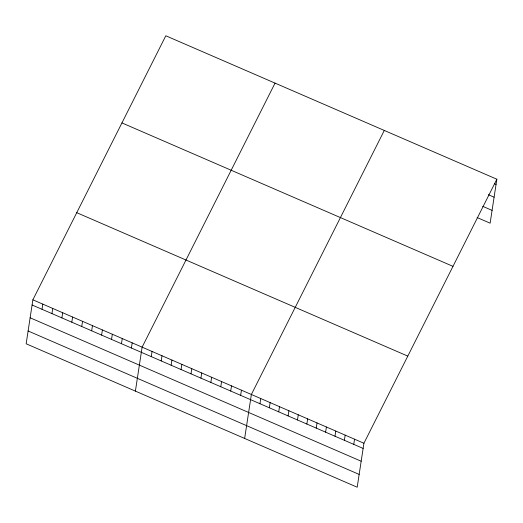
<?xml version="1.0" encoding="UTF-8"?>
<svg xmlns="http://www.w3.org/2000/svg" width="523" height="523" viewBox="0 0 523 523"><rect width="100%" height="100%" fill="white"/><g stroke="black" fill="none" stroke-linecap="round" stroke-linejoin="round"><path stroke-width="0.78" d="M32.877 299.816L26.15 343.781L357.196 487.22L363.923 443.249L496.85 179.219L165.804 35.78L32.877 299.816L363.923 443.249M42.017 309.289L42.808 304.118M51.947 313.597L52.738 308.426M61.884 317.899L62.675 312.728M71.814 322.201L72.605 317.03M81.745 326.502L82.536 321.331M91.675 330.804L92.466 325.633M101.606 335.112L102.397 329.941M111.536 339.414L112.327 334.243M121.467 343.716L122.258 338.544M131.404 348.017L132.195 342.846M135.398 391.119L142.125 347.148L275.046 83.118M151.265 356.627L152.056 351.456M161.195 360.929L161.986 355.758M171.126 365.231L171.917 360.059M181.056 369.532L181.847 364.361M190.987 373.834L191.784 368.669M200.924 378.142L201.715 372.971M210.854 382.444L211.645 377.273M220.784 386.745L221.575 381.574M230.715 391.047L231.506 385.876M240.645 395.349L241.436 390.184M244.64 438.451L251.367 394.486L384.294 130.449M259.957 403.717L260.748 398.546M269.338 407.783L270.13 402.612M278.72 411.849L279.511 406.678M288.095 415.909L288.886 410.738M297.476 419.976L298.267 414.804M306.857 424.042L307.648 418.871M316.238 428.102L317.03 422.93M325.613 432.168L326.404 426.997M334.995 436.228L335.786 431.057M344.376 440.294L345.167 435.123M353.757 444.36L354.548 439.189M496.85 179.219L490.123 223.184L477.133 217.555M494.614 183.763L496.059 184.384M488.325 194.687L494.098 197.191M482.703 206.317L492.084 210.377M121.937 122.912L452.983 266.351M76.744 212.684L407.79 356.117M32.086 304.987L363.132 448.42M30.125 317.788L361.177 461.227M28.111 330.981L359.157 474.413"/></g></svg>
